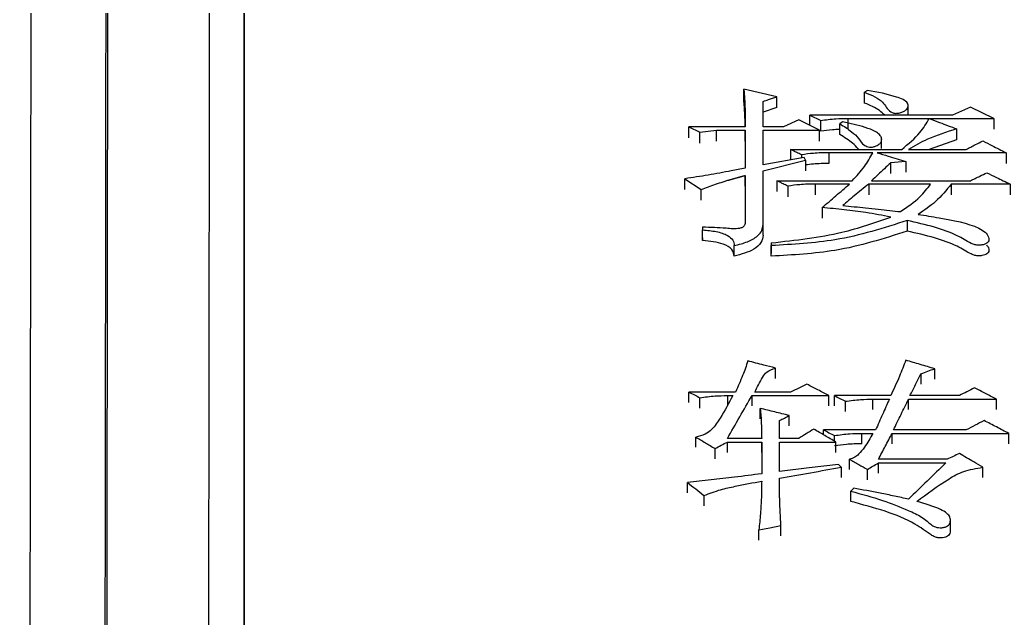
# Model space of a CAD drawing. Header units: millimetres. Extents: x 2016 to 4452, y 736 to 2459.
# Drawn here: x 2581.51 to 2589.31, y 2287.59 to 2292.31 of the extents above; entities that cross this region are included whole.
import ezdxf

# ---------------------------------------------------------------- set-up
doc = ezdxf.new("R2010")
doc.units = ezdxf.units.MM

msp = doc.modelspace()

# ---------------------------------------------------------------- linework, layer by layer
at = {"color": 7, "linetype": 'Continuous', "lineweight": 25}
for p, q in [((2587.4692, 2291.7017), (2587.2096, 2291.7633)), ((2587.2096, 2291.6781), (2587.2096, 2291.7633)), ((2587.4692, 2291.6166), (2587.4692, 2291.7017)), ((2588.1832, 2291.753), (2588.1615, 2291.7376)), ((2588.1615, 2291.6525), (2588.1615, 2291.7376)), ((2587.361, 2291.4642), (2587.361, 2291.6657)), ((2587.4692, 2291.6166), (2587.361, 2291.5806)), ((2588.5042, 2291.5574), (2588.5042, 2291.64)), ((2588.9945, 2291.6193), (2588.8538, 2291.5574)), ((2589.1784, 2291.5315), (2588.9945, 2291.6193)), ((2587.7288, 2291.4769), (2587.7288, 2291.5574)), ((2587.7288, 2291.5574), (2587.8154, 2291.516)), ((2588.8538, 2291.5574), (2587.7288, 2291.5574)), ((2588.0317, 2291.4466), (2588.0317, 2291.5315)), ((2588.0317, 2291.5315), (2589.1784, 2291.5315)), ((2589.1784, 2291.5315), (2589.1784, 2291.4466)), ((2586.7769, 2291.4642), (2586.8635, 2291.4226)), ((2587.2204, 2291.4642), (2586.7769, 2291.4642)), ((2587.5233, 2291.4642), (2587.361, 2291.4642)), ((2587.6423, 2291.5212), (2587.5233, 2291.4642)), ((2587.8046, 2291.4382), (2587.6423, 2291.5212)), ((2587.8154, 2291.4311), (2587.8154, 2291.516)), ((2587.9669, 2291.4053), (2587.9669, 2291.4901)), ((2586.8634, 2291.3379), (2586.8635, 2291.4226)), ((2586.8635, 2291.4226), (2586.9933, 2291.4382)), ((2586.9933, 2291.4382), (2587.2204, 2291.4382)), ((2586.9933, 2291.3535), (2586.9933, 2291.4382)), ((2587.2204, 2291.4382), (2587.2204, 2291.1405)), ((2587.2204, 2291.3535), (2587.2204, 2291.4382)), ((2587.361, 2291.4382), (2587.8046, 2291.4382)), ((2587.361, 2291.1667), (2587.361, 2291.4382)), ((2587.8046, 2291.3535), (2587.8046, 2291.4382)), ((2588.2935, 2291.2941), (2588.2935, 2291.3792)), ((2588.8863, 2291.4486), (2588.8863, 2291.3638)), ((2588.8863, 2291.3638), (2588.6686, 2291.2871)), ((2587.6856, 2291.2244), (2587.361, 2291.1667)), ((2587.5774, 2291.2872), (2588.4535, 2291.2871)), ((2587.5774, 2291.2872), (2587.5774, 2291.2052)), ((2587.6639, 2291.2453), (2587.6639, 2291.2205)), ((2587.6964, 2291.2034), (2587.6856, 2291.2244)), ((2588.2264, 2291.261), (2587.8803, 2291.261)), ((2587.8803, 2291.261), (2587.8803, 2291.1765)), ((2589.2757, 2291.261), (2588.2589, 2291.261)), ((2588.5077, 2291.2871), (2588.962, 2291.2871)), ((2589.2757, 2291.261), (2589.2757, 2291.1765)), ((2587.361, 2291.1194), (2587.6964, 2291.2034)), ((2587.6964, 2291.2034), (2587.6964, 2291.119)), ((2588.3671, 2291.0981), (2588.3671, 2291.1824)), ((2588.486, 2291.1929), (2588.486, 2291.1085)), ((2587.2204, 2291.0826), (2587.2204, 2290.7222)), ((2587.2204, 2290.9984), (2587.2204, 2291.0826)), ((2587.3611, 2290.6955), (2587.361, 2291.1194)), ((2586.7445, 2291.0563), (2586.8743, 2290.9718)), ((2586.7445, 2290.9721), (2586.7445, 2291.0563)), ((2587.4692, 2291.0405), (2588.0642, 2291.0405)), ((2587.4692, 2291.0405), (2587.4692, 2290.9563)), ((2587.5558, 2290.9982), (2587.5558, 2290.9141)), ((2588.0425, 2291.0141), (2587.7721, 2291.0141)), ((2587.7721, 2291.0141), (2587.7721, 2290.9299)), ((2588.6808, 2291.0141), (2588.194, 2291.0141)), ((2588.194, 2291.0141), (2588.194, 2290.9299)), ((2588.2156, 2291.0404), (2588.9945, 2291.0404)), ((2589.3082, 2291.0141), (2588.8429, 2291.0141)), ((2588.8429, 2291.0141), (2588.8429, 2290.9299)), ((2589.3082, 2291.0141), (2589.3082, 2290.9299)), ((2586.8743, 2290.8877), (2586.8743, 2290.9718)), ((2587.8262, 2290.8287), (2587.8262, 2290.7448)), ((2586.8851, 2290.6741), (2586.8851, 2290.6527)), ((2586.8851, 2290.6741), (2586.8851, 2290.6527)), ((2587.3611, 2290.6116), (2587.3611, 2290.6955)), ((2588.4967, 2290.7276), (2588.4967, 2290.6437)), ((2586.8851, 2290.5691), (2586.8851, 2290.6527)), ((2587.1339, 2290.4458), (2587.1339, 2290.5294)), ((2587.426, 2290.551), (2587.426, 2290.4673)), ((2587.426, 2290.5509), (2587.426, 2290.5294)), ((2587.426, 2290.446), (2587.426, 2290.5294)), ((2587.4585, 2289.4822), (2587.4585, 2289.5642)), ((2588.6051, 2289.5197), (2588.6051, 2289.4378)), ((2588.7132, 2289.4766), (2588.7132, 2289.5586)), ((2587.1447, 2289.3747), (2586.7769, 2289.3747)), ((2587.0798, 2289.3467), (2587.1231, 2289.3467)), ((2587.0798, 2289.3467), (2587.0798, 2289.265)), ((2587.2745, 2289.3467), (2587.8803, 2289.3467)), ((2587.5774, 2289.3747), (2587.2961, 2289.3747)), ((2587.8803, 2289.265), (2587.8803, 2289.3467)), ((2588.3671, 2289.3467), (2587.9236, 2289.3467)), ((2588.9079, 2289.3467), (2588.5185, 2289.3467)), ((2586.8635, 2289.2483), (2586.8635, 2289.33)), ((2588.0101, 2289.2203), (2588.0101, 2289.3019)), ((2588.2264, 2289.3187), (2588.3563, 2289.3187)), ((2588.2264, 2289.2371), (2588.2264, 2289.3187)), ((2588.5077, 2289.3187), (2589.2, 2289.3187)), ((2588.5077, 2289.2371), (2588.5077, 2289.3187)), ((2589.2, 2289.237), (2589.2, 2289.3187)), ((2587.3394, 2289.1643), (2587.3394, 2289.2458)), ((2587.5666, 2289.1082), (2587.5666, 2289.1896)), ((2587.4909, 2289.0091), (2587.4909, 2289.1502)), ((2588.2481, 2289.0769), (2587.837, 2289.0769)), ((2587.837, 2289.0381), (2587.837, 2289.0769)), ((2588.1399, 2289.0487), (2588.2265, 2289.0487)), ((2588.1399, 2288.9674), (2588.1399, 2289.0487)), ((2588.3779, 2289.0487), (2589.2974, 2289.0487)), ((2588.3779, 2288.9674), (2588.3779, 2289.0487)), ((2588.962, 2289.0769), (2588.3887, 2289.0769)), ((2589.2974, 2288.9674), (2589.2974, 2289.0487)), ((2586.831, 2288.9392), (2586.831, 2289.0205)), ((2587.3503, 2289.0091), (2587.0798, 2289.0091)), ((2587.0798, 2288.9808), (2587.3503, 2288.9808)), ((2587.0798, 2288.8996), (2587.0798, 2288.9808)), ((2587.3503, 2288.9808), (2587.3503, 2288.7307)), ((2587.3503, 2288.8996), (2587.3503, 2288.9808)), ((2587.6423, 2289.0091), (2587.4909, 2289.0091)), ((2587.4909, 2288.9808), (2587.9344, 2288.9808)), ((2587.4909, 2288.7478), (2587.4909, 2288.9808)), ((2587.9236, 2288.9872), (2587.9236, 2289.0317)), ((2587.9344, 2288.8996), (2587.9344, 2288.9808)), ((2586.9825, 2288.8487), (2586.9825, 2288.9298)), ((2587.9777, 2288.782), (2587.956, 2288.8048)), ((2588.0425, 2288.7632), (2588.0425, 2288.8446)), ((2588.8106, 2288.8446), (2588.2697, 2288.8446)), ((2588.2697, 2288.8162), (2588.7998, 2288.8162)), ((2587.9777, 2288.782), (2587.9777, 2288.7011)), ((2588.1832, 2288.684), (2588.1832, 2288.7649)), ((2589.0919, 2288.701), (2589.0919, 2288.7819)), ((2586.7661, 2288.5814), (2586.7661, 2288.6621)), ((2588.075, 2288.6163), (2588.0534, 2288.5934)), ((2586.8958, 2288.5591), (2586.8958, 2288.4786)), ((2588.8374, 2288.2818), (2588.8374, 2288.3626)), ((2587.3286, 2288.208), (2587.3286, 2288.2882)), ((2587.5017, 2288.2427), (2587.5017, 2288.3229))]:
    msp.add_line(p, q, dxfattribs=at)
at = {"color": 7, "linetype": 'Continuous', "lineweight": 25, "flags": 128}
for points in [[(2586.7769, 2291.3794), (2586.7769, 2291.4006), (2586.7769, 2291.4218), (2586.7769, 2291.4642)], [(2587.9885, 2291.5056), (2587.9777, 2291.4979), (2587.9669, 2291.4901)], [(2588.486, 2291.1929), (2588.4266, 2291.1877), (2588.3671, 2291.1824)], [(2586.7769, 2289.293), (2586.7769, 2289.3134), (2586.7769, 2289.3341), (2586.7769, 2289.3747)], [(2587.2745, 2289.265), (2587.2745, 2289.2854), (2587.2745, 2289.3062), (2587.2745, 2289.3467)], [(2587.9236, 2289.265), (2587.9236, 2289.2854), (2587.9236, 2289.3061), (2587.9236, 2289.3467)], [(2587.956, 2288.8048), (2587.7235, 2288.7763), (2587.4909, 2288.7478)], [(2588.2697, 2288.7352), (2588.2697, 2288.7553), (2588.2697, 2288.7759), (2588.2697, 2288.8162)], [(2588.0534, 2288.5128), (2588.0534, 2288.5326), (2588.0534, 2288.5529), (2588.0534, 2288.5731), (2588.0534, 2288.5934)], [(2587.3286, 2288.2882), (2587.4152, 2288.3056), (2587.5017, 2288.3229)]]:
    msp.add_lwpolyline(points, dxfattribs=at)
at = {"color": 7, "linetype": 'Continuous', "lineweight": 25}
for points, knots in [([(2583.2737, 2302.1156), (2583.2737, 2302.0115), (2583.2737, 2301.4908), (2583.2738, 2300.1239), (2583.2738, 2297.964), (2583.2739, 2295.3456), (2583.2739, 2292.883), (2583.274, 2289.3752), (2583.274, 2286.2323), (2583.274, 2281.9172), (2583.2741, 2277.2301), (2583.2741, 2272.0979), (2583.2742, 2266.6744), (2583.2742, 2262.1157), (2583.2743, 2256.1932), (2583.2743, 2251.2874), (2583.2744, 2244.6085), (2583.2745, 2240.3157), (2583.2746, 2237.3146)], [0, 0, 0, 0, 0.020124, 0.100733, 0.181328, 0.221587, 0.302184, 0.342442, 0.423039, 0.463298, 0.543894, 0.624491, 0.664749, 0.745346, 0.785604, 0.8662, 0.906458, 1, 1, 1, 1]), ([(2583.2741, 2271.0256), (2583.2741, 2272.2103), (2583.2741, 2274.4638), (2583.2741, 2278.5041), (2583.274, 2282.2116), (2583.274, 2286.4463), (2583.274, 2289.5202), (2583.2739, 2292.9324), (2583.2739, 2295.9099), (2583.2738, 2298.2533), (2583.2737, 2300.1937), (2583.2737, 2300.9275), (2583.2736, 2301.4243)], [0, 0, 0, 0, 0.072858, 0.13859, 0.270184, 0.335916, 0.467513, 0.533245, 0.664841, 0.796434, 0.862166, 1, 1, 1, 1]), ([(2581.605, 2301.1675), (2581.6051, 2301.1959), (2581.6055, 2301.2843), (2581.6041, 2300.298), (2581.6012, 2298.2851), (2581.5965, 2295.2224), (2581.5913, 2291.8341), (2581.5862, 2288.4967), (2581.5816, 2285.4271), (2581.576, 2281.7837), (2581.5695, 2277.5129), (2581.5623, 2272.8672), (2581.5545, 2267.9204), (2581.5463, 2262.7501), (2581.5373, 2257.0657), (2581.5274, 2250.8687), (2581.5167, 2244.1849), (2581.5092, 2239.4942), (2581.5054, 2237.1001)], [0, 0, 0, 0, 0.039342, 0.122943, 0.206183, 0.289063, 0.371582, 0.416612, 0.465601, 0.518547, 0.575452, 0.636313, 0.690059, 0.746552, 0.805793, 0.867782, 0.932518, 1, 1, 1, 1]), ([(2582.1103, 2236.9646), (2582.1149, 2240.2638), (2582.124, 2246.8623), (2582.1369, 2256.2924), (2582.149, 2265.173), (2582.16, 2273.3306), (2582.1697, 2280.6311), (2582.178, 2286.9483), (2582.1847, 2292.1726), (2582.1897, 2296.2208), (2582.1925, 2298.6247), (2582.1939, 2299.9382), (2582.1941, 2300.2597), (2582.1942, 2300.4205)], [0, 0, 0, 0, 0.0981345, 0.196269, 0.2944034, 0.3925379, 0.4906723, 0.5888066, 0.686941, 0.7850753, 0.8832097, 0.9416048, 1, 1, 1, 1]), ([(2582.1243, 2236.9159), (2582.1276, 2239.3015), (2582.1341, 2244.0081), (2582.1434, 2250.7574), (2582.152, 2257.1), (2582.16, 2262.9951), (2582.1674, 2268.4257), (2582.1751, 2274.1587), (2582.1828, 2279.9274), (2582.19, 2285.4077), (2582.1958, 2289.8748), (2582.2002, 2293.3977), (2582.2035, 2296.0607), (2582.2057, 2297.96), (2582.207, 2299.191), (2582.2075, 2299.7058), (2582.2075, 2299.8557), (2582.2075, 2299.8805)], [0, 0, 0, 0, 0.07139, 0.140843, 0.208359, 0.273937, 0.337578, 0.399281, 0.488173, 0.572709, 0.652888, 0.72871, 0.800173, 0.867277, 0.930021, 0.988406, 1, 1, 1, 1]), ([(2583.0056, 2299.0975), (2583.0056, 2299.0046), (2583.0055, 2298.8347), (2583.0051, 2298.3871), (2583.0046, 2297.8466), (2583.0038, 2297.1707), (2583.0029, 2296.3631), (2583.0018, 2295.4231), (2583.0005, 2294.3515), (2582.9984, 2292.642), (2582.995, 2289.9558), (2582.9899, 2285.806), (2582.9832, 2280.5897), (2582.9758, 2274.9828), (2582.9682, 2269.3056), (2582.9608, 2263.8385), (2582.9525, 2257.8256), (2582.9435, 2251.278), (2582.9338, 2244.2352), (2582.9269, 2239.2928), (2582.9234, 2236.7788)], [0, 0, 0, 0, 0.037781, 0.069081, 0.100468, 0.131943, 0.163506, 0.195157, 0.226895, 0.258722, 0.330934, 0.408983, 0.49287, 0.582593, 0.645672, 0.711347, 0.779618, 0.850484, 0.923944, 1, 1, 1, 1]), ([(2587.2096, 2291.7633), (2587.2098, 2291.7614), (2587.2101, 2291.7576), (2587.2105, 2291.7519), (2587.211, 2291.7462), (2587.2113, 2291.7415), (2587.2117, 2291.7367), (2587.212, 2291.7329), (2587.2124, 2291.7282), (2587.2127, 2291.7234), (2587.2132, 2291.7177), (2587.2135, 2291.7129), (2587.2139, 2291.7082), (2587.2142, 2291.7044), (2587.2145, 2291.6996), (2587.2148, 2291.6958), (2587.2151, 2291.691), (2587.2154, 2291.6863), (2587.2158, 2291.6806), (2587.216, 2291.6758), (2587.2163, 2291.671), (2587.2165, 2291.6672), (2587.2168, 2291.6625), (2587.2171, 2291.6577), (2587.2173, 2291.6529), (2587.2175, 2291.6481), (2587.2178, 2291.6434), (2587.218, 2291.6386), (2587.2182, 2291.6338), (2587.2183, 2291.63), (2587.2185, 2291.6252), (2587.2186, 2291.6205), (2587.2188, 2291.6157), (2587.219, 2291.6109), (2587.2191, 2291.6061), (2587.2192, 2291.6013), (2587.2193, 2291.5966), (2587.2194, 2291.5927), (2587.2195, 2291.5879), (2587.2196, 2291.5832), (2587.2197, 2291.5784), (2587.2198, 2291.5736), (2587.2199, 2291.5688), (2587.22, 2291.564), (2587.22, 2291.5592), (2587.2201, 2291.5544), (2587.2201, 2291.5496), (2587.2202, 2291.5448), (2587.2202, 2291.541), (2587.2202, 2291.5362), (2587.2203, 2291.5314), (2587.2203, 2291.5266), (2587.2203, 2291.5218), (2587.2203, 2291.517), (2587.2204, 2291.5122), (2587.2204, 2291.5074), (2587.2204, 2291.5036), (2587.2204, 2291.4988), (2587.2204, 2291.494), (2587.2204, 2291.4892), (2587.2204, 2291.4844), (2587.2204, 2291.4796), (2587.2204, 2291.4748), (2587.2204, 2291.4696), (2587.2204, 2291.4664), (2587.2204, 2291.4642)], [0, 0, 0, 0, 0.019168, 0.038335, 0.057502, 0.07667, 0.086254, 0.105421, 0.115005, 0.134172, 0.15334, 0.172507, 0.182091, 0.201259, 0.210842, 0.23001, 0.239594, 0.258761, 0.277929, 0.297096, 0.30668, 0.325847, 0.335431, 0.354599, 0.373766, 0.38335, 0.402517, 0.421685, 0.431268, 0.450436, 0.46002, 0.479187, 0.498355, 0.507938, 0.527106, 0.546273, 0.555857, 0.575025, 0.584608, 0.603776, 0.622943, 0.632527, 0.651695, 0.670862, 0.680446, 0.699613, 0.718781, 0.728365, 0.747532, 0.757116, 0.776283, 0.795451, 0.805034, 0.824202, 0.843369, 0.852953, 0.872121, 0.881704, 0.900872, 0.920039, 0.929623, 0.948791, 0.967958, 0.977542, 1, 1, 1, 1]), ([(2587.361, 2291.6657), (2587.3751, 2291.6704), (2587.4002, 2291.6787), (2587.4362, 2291.6907), (2587.4582, 2291.6981), (2587.4692, 2291.7017)], [0, 0, 0, 0, 0.39045, 0.695224, 1, 1, 1, 1]), ([(2588.1615, 2291.7376), (2588.2174, 2291.7146), (2588.3162, 2291.6739), (2588.3345, 2291.6016), (2588.3785, 2291.5773), (2588.392, 2291.5729), (2588.4078, 2291.5712), (2588.4298, 2291.5727), (2588.4553, 2291.5789), (2588.4853, 2291.5949), (2588.5063, 2291.6203), (2588.5046, 2291.654), (2588.4656, 2291.6813), (2588.3626, 2291.7194), (2588.2627, 2291.7381), (2588.1832, 2291.753)], [0, 0, 0, 0, 0.207477, 0.366822, 0.383118, 0.39879, 0.41441, 0.430881, 0.46509, 0.497024, 0.558703, 0.619218, 0.681584, 0.746434, 1, 1, 1, 1]), ([(2587.2201, 2291.4642), (2587.2201, 2291.4666), (2587.2199, 2291.4998), (2587.2176, 2291.5712), (2587.2124, 2291.6399), (2587.2096, 2291.6781)], [0, 0, 0, 0, 0.03409, 0.462178, 1, 1, 1, 1]), ([(2588.3196, 2291.5566), (2588.3068, 2291.5691), (2588.2682, 2291.607), (2588.2042, 2291.6343), (2588.1615, 2291.6525)], [0, 0, 0, 0, 0.332313, 1, 1, 1, 1]), ([(2587.8154, 2291.516), (2587.8551, 2291.5211), (2587.9263, 2291.5303), (2587.9994, 2291.5312), (2588.0317, 2291.5315)], [0, 0, 0, 0, 0.558836, 1, 1, 1, 1]), ([(2588.4535, 2291.2871), (2588.5057, 2291.3305), (2588.5983, 2291.4073), (2588.6481, 2291.4938), (2588.6698, 2291.5315)], [0, 0, 0, 0, 0.564258, 1, 1, 1, 1]), ([(2588.6699, 2291.5315), (2588.6971, 2291.5211), (2588.7468, 2291.5021), (2588.819, 2291.4744), (2588.8639, 2291.4572), (2588.8863, 2291.4486)], [0, 0, 0, 0, 0.377948, 0.688974, 1, 1, 1, 1]), ([(2587.9669, 2291.4901), (2587.9988, 2291.4694), (2588.0548, 2291.433), (2588.1186, 2291.3754), (2588.138, 2291.3295), (2588.1784, 2291.3107), (2588.197, 2291.306), (2588.2154, 2291.305), (2588.2345, 2291.3079), (2588.2581, 2291.3164), (2588.2821, 2291.3317), (2588.297, 2291.3543), (2588.2957, 2291.3794), (2588.2798, 2291.4058), (2588.2388, 2291.4357), (2588.1394, 2291.471), (2588.0488, 2291.4918), (2587.9885, 2291.5056)], [0, 0, 0, 0, 0.148754, 0.260728, 0.372296, 0.394322, 0.416456, 0.432197, 0.447933, 0.473769, 0.515229, 0.556405, 0.603707, 0.651901, 0.70837, 0.805731, 1, 1, 1, 1]), ([(2587.9623, 2291.4441), (2587.9445, 2291.4437), (2587.8947, 2291.4425), (2587.8464, 2291.4356), (2587.8154, 2291.4311)], [0, 0, 0, 0, 0.356584, 1, 1, 1, 1]), ([(2588.115, 2291.2871), (2588.1134, 2291.289), (2588.0993, 2291.3057), (2588.0569, 2291.3478), (2588.0021, 2291.3827), (2587.9669, 2291.4053)], [0, 0, 0, 0, 0.043567, 0.383967, 1, 1, 1, 1]), ([(2588.8863, 2291.4486), (2588.8068, 2291.4239), (2588.6654, 2291.38), (2588.5557, 2291.3154), (2588.5077, 2291.2872)], [0, 0, 0, 0, 0.562196, 1, 1, 1, 1]), ([(2588.962, 2291.2871), (2588.974, 2291.2934), (2588.9981, 2291.306), (2589.0413, 2291.3286), (2589.0726, 2291.3449), (2589.0918, 2291.355)], [0, 0, 0, 0, 0.277776, 0.555554, 1, 1, 1, 1]), ([(2589.0918, 2291.355), (2589.1161, 2291.3426), (2589.1589, 2291.3207), (2589.2202, 2291.2894), (2589.2572, 2291.2705), (2589.2757, 2291.261)], [0, 0, 0, 0, 0.396526, 0.698263, 1, 1, 1, 1]), ([(2587.6639, 2291.2453), (2587.6516, 2291.2513), (2587.631, 2291.2613), (2587.6021, 2291.2752), (2587.5856, 2291.2832), (2587.5774, 2291.2872)], [0, 0, 0, 0, 0.428361, 0.714181, 1, 1, 1, 1]), ([(2587.8803, 2291.261), (2587.8392, 2291.2604), (2587.766, 2291.2593), (2587.6951, 2291.2496), (2587.6639, 2291.2453)], [0, 0, 0, 0, 0.561072, 1, 1, 1, 1]), ([(2588.0642, 2291.0405), (2588.0811, 2291.0589), (2588.1151, 2291.0959), (2588.1743, 2291.1686), (2588.2059, 2291.2246), (2588.2264, 2291.261)], [0, 0, 0, 0, 0.259479, 0.519027, 1, 1, 1, 1]), ([(2588.2589, 2291.261), (2588.2883, 2291.2522), (2588.3408, 2291.2365), (2588.4165, 2291.2138), (2588.4629, 2291.1999), (2588.486, 2291.1929)], [0, 0, 0, 0, 0.387874, 0.693937, 1, 1, 1, 1]), ([(2587.2204, 2291.1405), (2587.1837, 2291.1331), (2587.0872, 2291.1137), (2586.9295, 2291.0837), (2586.8062, 2291.0654), (2586.7445, 2291.0563)], [0, 0, 0, 0, 0.234581, 0.616855, 1, 1, 1, 1]), ([(2587.8803, 2291.1765), (2587.8391, 2291.176), (2587.777, 2291.1753), (2587.7168, 2291.1673), (2587.6964, 2291.1646)], [0, 0, 0, 0, 0.66153, 1, 1, 1, 1]), ([(2588.3671, 2291.1824), (2588.3503, 2291.1668), (2588.3167, 2291.1353), (2588.2662, 2291.088), (2588.2325, 2291.0563), (2588.2156, 2291.0404)], [0, 0, 0, 0, 0.331513, 0.665756, 1, 1, 1, 1]), ([(2586.8743, 2290.9718), (2586.9115, 2290.9862), (2586.9674, 2291.0078), (2587.0366, 2291.0294), (2587.0714, 2291.04), (2587.0877, 2291.0449), (2587.0965, 2291.0474), (2587.1015, 2291.0489), (2587.1078, 2291.0507), (2587.1128, 2291.0522), (2587.1191, 2291.054), (2587.1241, 2291.0555), (2587.1292, 2291.0569), (2587.1342, 2291.0584), (2587.1392, 2291.0598), (2587.1456, 2291.0616), (2587.1506, 2291.063), (2587.1569, 2291.0648), (2587.162, 2291.0663), (2587.1683, 2291.068), (2587.1734, 2291.0695), (2587.1797, 2291.0712), (2587.1848, 2291.0727), (2587.1911, 2291.0744), (2587.1962, 2291.0759), (2587.2025, 2291.0776), (2587.2076, 2291.079), (2587.214, 2291.0808), (2587.2178, 2291.0819), (2587.2204, 2291.0826)], [0, 0, 0, 0, 0.340494, 0.510588, 0.595628, 0.638147, 0.648777, 0.670037, 0.680666, 0.701926, 0.712556, 0.733815, 0.744445, 0.755075, 0.776334, 0.786964, 0.808224, 0.818854, 0.840113, 0.850743, 0.872003, 0.882632, 0.903892, 0.914522, 0.935781, 0.946411, 0.967671, 0.9783, 1, 1, 1, 1]), ([(2588.9945, 2291.0404), (2589.0069, 2291.0465), (2589.0319, 2291.0587), (2589.0752, 2291.0798), (2589.106, 2291.0947), (2589.1243, 2291.1036)], [0, 0, 0, 0, 0.288433, 0.576865, 1, 1, 1, 1]), ([(2589.1243, 2291.1036), (2589.1492, 2291.0915), (2589.1924, 2291.0705), (2589.2537, 2291.0406), (2589.29, 2291.0229), (2589.3082, 2291.0141)], [0, 0, 0, 0, 0.407195, 0.703597, 1, 1, 1, 1]), ([(2587.5558, 2290.9982), (2587.5434, 2291.0043), (2587.5228, 2291.0143), (2587.494, 2291.0284), (2587.4775, 2291.0364), (2587.4692, 2291.0405)], [0, 0, 0, 0, 0.428361, 0.714181, 1, 1, 1, 1]), ([(2587.7721, 2291.0141), (2587.731, 2291.0134), (2587.6578, 2291.0123), (2587.5869, 2291.0025), (2587.5558, 2290.9982)], [0, 0, 0, 0, 0.5610721, 1, 1, 1, 1]), ([(2587.8262, 2290.8287), (2587.8625, 2290.8599), (2587.9167, 2290.9065), (2587.9889, 2290.9682), (2588.0247, 2290.9988), (2588.0425, 2291.0141)], [0, 0, 0, 0, 0.503826, 0.751913, 1, 1, 1, 1]), ([(2588.194, 2291.0141), (2588.1747, 2290.9988), (2588.1362, 2290.9684), (2588.0671, 2290.9122), (2588.0187, 2290.8706), (2587.9885, 2290.8446)], [0, 0, 0, 0, 0.273449, 0.546904, 1, 1, 1, 1]), ([(2588.4428, 2290.7968), (2588.4981, 2290.8344), (2588.5961, 2290.9012), (2588.6551, 2290.9798), (2588.6808, 2291.0141)], [0, 0, 0, 0, 0.563785, 1, 1, 1, 1]), ([(2588.8429, 2291.0141), (2588.8054, 2290.9665), (2588.7379, 2290.881), (2588.6308, 2290.8079), (2588.5833, 2290.7755)], [0, 0, 0, 0, 0.556253, 1, 1, 1, 1]), ([(2588.367, 2290.7542), (2588.3022, 2290.7666), (2588.1821, 2290.7895), (2588.0007, 2290.8134), (2587.8845, 2290.8236), (2587.8262, 2290.8287)], [0, 0, 0, 0, 0.368096, 0.683267, 1, 1, 1, 1]), ([(2587.9885, 2290.8446), (2588.0488, 2290.8388), (2588.1426, 2290.8299), (2588.266, 2290.8163), (2588.3571, 2290.8063), (2588.415, 2290.7999), (2588.4428, 2290.7968)], [0, 0, 0, 0, 0.3974374, 0.6170172, 0.8157107, 1, 1, 1, 1]), ([(2587.4259, 2290.551), (2587.6164, 2290.5718), (2587.9535, 2290.6088), (2588.2416, 2290.7101), (2588.367, 2290.7542)], [0, 0, 0, 0, 0.564773, 1, 1, 1, 1]), ([(2588.5834, 2290.7754), (2588.638, 2290.7666), (2588.8027, 2290.7399), (2588.9981, 2290.7037), (2589.1144, 2290.6366), (2589.1371, 2290.6026), (2589.1424, 2290.5759), (2589.1374, 2290.559), (2589.1255, 2290.5471), (2589.1078, 2290.5387), (2589.085, 2290.5331), (2589.0579, 2290.5312), (2589.0275, 2290.5354), (2588.9694, 2290.561), (2588.8823, 2290.6187), (2588.7077, 2290.6788), (2588.569, 2290.7109), (2588.4968, 2290.7275)], [0, 0, 0, 0, 0.113866, 0.34337, 0.39359, 0.444116, 0.471653, 0.490478, 0.50521, 0.519932, 0.535866, 0.554481, 0.573032, 0.596509, 0.70042, 0.843829, 1, 1, 1, 1]), ([(2587.2204, 2290.7222), (2587.2201, 2290.7097), (2587.2196, 2290.6923), (2587.2005, 2290.6717), (2587.1522, 2290.6569), (2587.0419, 2290.6706), (2586.9464, 2290.6727), (2586.8851, 2290.6741)], [0, 0, 0, 0, 0.163972, 0.228894, 0.296062, 0.547773, 1, 1, 1, 1]), ([(2587.1339, 2290.5294), (2587.17, 2290.5383), (2587.241, 2290.5558), (2587.3165, 2290.5992), (2587.3561, 2290.648), (2587.3594, 2290.6797), (2587.3611, 2290.6955)], [0, 0, 0, 0, 0.291064, 0.572494, 0.787521, 1, 1, 1, 1]), ([(2588.4967, 2290.7276), (2588.3122, 2290.6679), (2587.9797, 2290.5604), (2587.5965, 2290.539), (2587.426, 2290.5294)], [0, 0, 0, 0, 0.554855, 1, 1, 1, 1]), ([(2586.8851, 2290.6527), (2586.9211, 2290.6496), (2586.9919, 2290.6433), (2587.0803, 2290.6155), (2587.1281, 2290.5728), (2587.132, 2290.5438), (2587.1339, 2290.5294)], [0, 0, 0, 0, 0.292624, 0.57669, 0.790427, 1, 1, 1, 1]), ([(2587.3611, 2290.6117), (2587.3582, 2290.5916), (2587.3526, 2290.5512), (2587.2797, 2290.4851), (2587.1897, 2290.4608), (2587.1339, 2290.4458)], [0, 0, 0, 0, 0.270977, 0.547553, 1, 1, 1, 1]), ([(2588.4967, 2290.6437), (2588.3122, 2290.5842), (2587.9796, 2290.4768), (2587.5965, 2290.4554), (2587.426, 2290.4458)], [0, 0, 0, 0, 0.554801, 1, 1, 1, 1]), ([(2589.1204, 2290.5365), (2589.1269, 2290.5286), (2589.1392, 2290.5139), (2589.1422, 2290.4922), (2589.1375, 2290.4754), (2589.1255, 2290.4635), (2589.1079, 2290.4552), (2589.085, 2290.4495), (2589.058, 2290.4476), (2589.0276, 2290.4518), (2588.9695, 2290.4773), (2588.8823, 2290.5349), (2588.7077, 2290.595), (2588.5691, 2290.627), (2588.4968, 2290.6437)], [0, 0, 0, 0, 0.052966, 0.099864, 0.131895, 0.156969, 0.182027, 0.209154, 0.240887, 0.272554, 0.312547, 0.48946, 0.733777, 1, 1, 1, 1]), ([(2586.8851, 2290.5903), (2586.8851, 2290.5863), (2586.8851, 2290.5792), (2586.8851, 2290.5721), (2586.8851, 2290.569)], [0, 0, 0, 0, 0.56, 1, 1, 1, 1]), ([(2587.1339, 2290.4458), (2587.1308, 2290.4642), (2587.1244, 2290.5017), (2587.0333, 2290.5548), (2586.942, 2290.5635), (2586.8851, 2290.569)], [0, 0, 0, 0, 0.267361, 0.543633, 1, 1, 1, 1]), ([(2587.2421, 2289.6197), (2587.2286, 2289.5817), (2587.2074, 2289.5217), (2587.1733, 2289.4401), (2587.1542, 2289.3965), (2587.1447, 2289.3747)], [0, 0, 0, 0, 0.465077, 0.732516, 1, 1, 1, 1]), ([(2587.4585, 2289.5642), (2587.4278, 2289.5721), (2587.3764, 2289.5853), (2587.3043, 2289.6038), (2587.2628, 2289.6144), (2587.2421, 2289.6197)], [0, 0, 0, 0, 0.425233, 0.712616, 1, 1, 1, 1]), ([(2588.4861, 2289.6253), (2588.4697, 2289.5832), (2588.4435, 2289.5157), (2588.4022, 2289.423), (2588.3788, 2289.3721), (2588.3671, 2289.3467)], [0, 0, 0, 0, 0.452168, 0.726066, 1, 1, 1, 1]), ([(2588.7132, 2289.5586), (2588.6754, 2289.5698), (2588.5996, 2289.592), (2588.5239, 2289.6142), (2588.4861, 2289.6253)], [0, 0, 0, 0, 0.499999, 1, 1, 1, 1]), ([(2587.2961, 2289.3747), (2587.3149, 2289.413), (2587.3411, 2289.4665), (2587.386, 2289.5365), (2587.4341, 2289.5549), (2587.4585, 2289.5642)], [0, 0, 0, 0, 0.554938, 0.7747379, 1, 1, 1, 1]), ([(2588.5185, 2289.3467), (2588.5329, 2289.3756), (2588.5618, 2289.4334), (2588.5906, 2289.4909), (2588.6051, 2289.5197)], [0, 0, 0, 0, 0.4999992, 1, 1, 1, 1]), ([(2588.6051, 2289.5197), (2588.6231, 2289.5262), (2588.6591, 2289.5392), (2588.6952, 2289.5522), (2588.7132, 2289.5586)], [0, 0, 0, 0, 0.499998, 1, 1, 1, 1]), ([(2587.7072, 2289.4361), (2587.6856, 2289.4259), (2587.6423, 2289.4055), (2587.599, 2289.385), (2587.5774, 2289.3747)], [0, 0, 0, 0, 0.499998, 1, 1, 1, 1]), ([(2587.8803, 2289.3467), (2587.8515, 2289.3617), (2587.7938, 2289.3915), (2587.7361, 2289.4213), (2587.7072, 2289.4361)], [0, 0, 0, 0, 0.5, 1, 1, 1, 1]), ([(2586.7769, 2289.3747), (2586.7914, 2289.3673), (2586.8202, 2289.3523), (2586.849, 2289.3374), (2586.8635, 2289.33)], [0, 0, 0, 0, 0.5, 1, 1, 1, 1]), ([(2587.1231, 2289.3467), (2587.0911, 2289.2873), (2587.0424, 2289.1967), (2586.9743, 2289.0935), (2586.9085, 2289.039), (2586.8571, 2289.0267), (2586.831, 2289.0205)], [0, 0, 0, 0, 0.4936188, 0.7520723, 0.8741797, 1, 1, 1, 1]), ([(2586.8635, 2289.33), (2586.9032, 2289.3355), (2586.9744, 2289.3455), (2587.0475, 2289.3464), (2587.0798, 2289.3467)], [0, 0, 0, 0, 0.5588349, 1, 1, 1, 1]), ([(2587.0798, 2289.0091), (2587.1123, 2289.0656), (2587.1772, 2289.1786), (2587.2421, 2289.2907), (2587.2745, 2289.3467)], [0, 0, 0, 0, 0.5, 1, 1, 1, 1]), ([(2587.9236, 2289.3467), (2587.938, 2289.3393), (2587.9668, 2289.3243), (2587.9957, 2289.3094), (2588.0101, 2289.3019)], [0, 0, 0, 0, 0.5, 1, 1, 1, 1]), ([(2589.0269, 2289.4082), (2589.0071, 2289.398), (2588.9674, 2289.3775), (2588.9278, 2289.357), (2588.9079, 2289.3467)], [0, 0, 0, 0, 0.499999, 1, 1, 1, 1]), ([(2589.2, 2289.3187), (2589.1712, 2289.3336), (2589.1135, 2289.3635), (2589.0558, 2289.3933), (2589.0269, 2289.4082)], [0, 0, 0, 0, 0.5, 1, 1, 1, 1]), ([(2588.0101, 2289.3019), (2588.0499, 2289.3075), (2588.121, 2289.3175), (2588.1942, 2289.3183), (2588.2264, 2289.3187)], [0, 0, 0, 0, 0.558835, 1, 1, 1, 1]), ([(2588.3563, 2289.3187), (2588.3382, 2289.2785), (2588.3022, 2289.1982), (2588.2661, 2289.1173), (2588.2481, 2289.0769)], [0, 0, 0, 0, 0.5, 1, 1, 1, 1]), ([(2588.3887, 2289.0769), (2588.4085, 2289.1173), (2588.4482, 2289.1982), (2588.4879, 2289.2785), (2588.5077, 2289.3187)], [0, 0, 0, 0, 0.5000002, 1, 1, 1, 1]), ([(2587.3394, 2289.2458), (2587.341, 2289.2258), (2587.3442, 2289.1858), (2587.3486, 2289.1069), (2587.3496, 2289.0479), (2587.3503, 2289.0091)], [0, 0, 0, 0, 0.2547769, 0.5095601, 1, 1, 1, 1]), ([(2587.5666, 2289.1896), (2587.5287, 2289.199), (2587.453, 2289.2178), (2587.3773, 2289.2365), (2587.3394, 2289.2458)], [0, 0, 0, 0, 0.499999, 1, 1, 1, 1]), ([(2587.4909, 2289.1502), (2587.5035, 2289.1568), (2587.5287, 2289.1699), (2587.554, 2289.1831), (2587.5666, 2289.1896)], [0, 0, 0, 0, 0.500001, 1, 1, 1, 1]), ([(2589.1027, 2289.1502), (2589.0792, 2289.138), (2589.0323, 2289.1136), (2588.9855, 2289.0891), (2588.962, 2289.0769)], [0, 0, 0, 0, 0.499999, 1, 1, 1, 1]), ([(2589.2974, 2289.0487), (2589.2649, 2289.0656), (2589.2, 2289.0995), (2589.1351, 2289.1333), (2589.1027, 2289.1502)], [0, 0, 0, 0, 0.5, 1, 1, 1, 1]), ([(2587.7613, 2289.0826), (2587.7415, 2289.0703), (2587.7018, 2289.0459), (2587.6622, 2289.0214), (2587.6423, 2289.0091)], [0, 0, 0, 0, 0.499998, 1, 1, 1, 1]), ([(2587.9344, 2288.9808), (2587.9055, 2288.9978), (2587.8479, 2289.0318), (2587.7902, 2289.0656), (2587.7613, 2289.0826)], [0, 0, 0, 0, 0.5, 1, 1, 1, 1]), ([(2587.837, 2289.0769), (2587.8515, 2289.0694), (2587.8803, 2289.0543), (2587.9091, 2289.0393), (2587.9236, 2289.0317)], [0, 0, 0, 0, 0.5, 1, 1, 1, 1]), ([(2587.9236, 2289.0317), (2587.9633, 2289.0374), (2588.0345, 2289.0474), (2588.1076, 2289.0483), (2588.1399, 2289.0487)], [0, 0, 0, 0, 0.558835, 1, 1, 1, 1]), ([(2588.2265, 2289.0487), (2588.2063, 2289.0117), (2588.1754, 2288.9553), (2588.1236, 2288.8939), (2588.0868, 2288.8593), (2588.0574, 2288.8495), (2588.0425, 2288.8446)], [0, 0, 0, 0, 0.494008, 0.754052, 0.875824, 1, 1, 1, 1]), ([(2588.2697, 2288.8446), (2588.2878, 2288.8787), (2588.3238, 2288.9469), (2588.3599, 2289.0148), (2588.3779, 2289.0487)], [0, 0, 0, 0, 0.5, 1, 1, 1, 1]), ([(2586.831, 2289.0205), (2586.8562, 2289.0054), (2586.9067, 2288.9752), (2586.9572, 2288.9449), (2586.9825, 2288.9298)], [0, 0, 0, 0, 0.5, 1, 1, 1, 1]), ([(2586.9825, 2288.9298), (2586.9987, 2288.9383), (2587.0311, 2288.9553), (2587.0636, 2288.9723), (2587.0798, 2288.9808)], [0, 0, 0, 0, 0.500002, 1, 1, 1, 1]), ([(2588.1399, 2288.967), (2588.0988, 2288.9663), (2588.0256, 2288.9651), (2587.9547, 2288.9547), (2587.9236, 2288.9501)], [0, 0, 0, 0, 0.5610853, 1, 1, 1, 1]), ([(2588.9079, 2288.8901), (2588.8917, 2288.8825), (2588.8593, 2288.8673), (2588.8268, 2288.8522), (2588.8106, 2288.8446)], [0, 0, 0, 0, 0.499999, 1, 1, 1, 1]), ([(2589.0919, 2288.782), (2589.0682, 2288.7959), (2589.0257, 2288.8209), (2588.9644, 2288.8569), (2588.9268, 2288.879), (2588.9079, 2288.8901)], [0, 0, 0, 0, 0.386049, 0.693024, 1, 1, 1, 1]), ([(2588.0425, 2288.8446), (2588.0546, 2288.8378), (2588.0787, 2288.8241), (2588.1256, 2288.7976), (2588.1604, 2288.7778), (2588.1832, 2288.7649)], [0, 0, 0, 0, 0.257094, 0.514188, 1, 1, 1, 1]), ([(2588.1832, 2288.7649), (2588.1976, 2288.7734), (2588.2265, 2288.7905), (2588.2553, 2288.8076), (2588.2697, 2288.8162)], [0, 0, 0, 0, 0.500001, 1, 1, 1, 1]), ([(2588.7998, 2288.8162), (2588.7511, 2288.7687), (2588.6537, 2288.6737), (2588.5564, 2288.5781), (2588.5077, 2288.5303)], [0, 0, 0, 0, 0.5, 1, 1, 1, 1]), ([(2587.3503, 2288.7307), (2587.2792, 2288.7216), (2587.1466, 2288.7046), (2586.9518, 2288.6821), (2586.828, 2288.6688), (2586.7661, 2288.6621)], [0, 0, 0, 0, 0.366425, 0.683185, 1, 1, 1, 1]), ([(2587.4909, 2288.6964), (2587.572, 2288.7107), (2587.7343, 2288.7392), (2587.8965, 2288.7677), (2587.9777, 2288.782)], [0, 0, 0, 0, 0.5, 1, 1, 1, 1]), ([(2588.5726, 2288.5131), (2588.6527, 2288.5731), (2588.7646, 2288.6571), (2588.937, 2288.7555), (2589.0398, 2288.7731), (2589.0919, 2288.7819)], [0, 0, 0, 0, 0.553442, 0.773992, 1, 1, 1, 1]), ([(2586.7661, 2288.6621), (2586.7877, 2288.645), (2586.8309, 2288.6107), (2586.8741, 2288.5763), (2586.8958, 2288.5591)], [0, 0, 0, 0, 0.5, 1, 1, 1, 1]), ([(2586.8958, 2288.5591), (2586.9385, 2288.5757), (2587.0157, 2288.6055), (2587.1723, 2288.6383), (2587.2807, 2288.6598), (2587.3503, 2288.6735)], [0, 0, 0, 0, 0.308167, 0.555958, 1, 1, 1, 1]), ([(2587.3503, 2288.6735), (2587.3498, 2288.6304), (2587.3488, 2288.5449), (2587.3405, 2288.4164), (2587.3326, 2288.331), (2587.3286, 2288.2882)], [0, 0, 0, 0, 0.337206, 0.668546, 1, 1, 1, 1]), ([(2587.5017, 2288.3229), (2587.4977, 2288.3912), (2587.4936, 2288.4613), (2587.4921, 2288.5328), (2587.492, 2288.5381), (2587.4919, 2288.5434), (2587.4918, 2288.5487), (2587.4918, 2288.5539), (2587.4917, 2288.5592), (2587.4916, 2288.5645), (2587.4915, 2288.5698), (2587.4914, 2288.5769), (2587.4914, 2288.5839), (2587.4913, 2288.5909), (2587.4913, 2288.5962), (2587.4912, 2288.6015), (2587.4912, 2288.6068), (2587.4911, 2288.6121), (2587.4911, 2288.6173), (2587.4911, 2288.6226), (2587.491, 2288.6296), (2587.491, 2288.6367), (2587.491, 2288.6437), (2587.491, 2288.649), (2587.491, 2288.6543), (2587.4909, 2288.6595), (2587.4909, 2288.6648), (2587.4909, 2288.6701), (2587.4909, 2288.6753), (2587.4909, 2288.6806), (2587.4909, 2288.6876), (2587.4909, 2288.6929), (2587.4909, 2288.6964)], [0, 0, 0, 0, 0.54643, 0.560604, 0.574777, 0.588951, 0.603124, 0.617298, 0.631471, 0.645645, 0.659818, 0.673992, 0.702338, 0.716512, 0.730685, 0.744859, 0.759032, 0.773206, 0.787379, 0.801553, 0.815726, 0.844073, 0.858247, 0.87242, 0.886594, 0.900767, 0.914941, 0.929114, 0.943288, 0.957461, 0.971635, 1, 1, 1, 1]), ([(2588.0534, 2288.5934), (2588.1374, 2288.5708), (2588.2954, 2288.5283), (2588.4769, 2288.455), (2588.5974, 2288.4004), (2588.6505, 2288.3597), (2588.6813, 2288.3318), (2588.7106, 2288.3131), (2588.7429, 2288.3053), (2588.7698, 2288.3047), (2588.7951, 2288.3092), (2588.8149, 2288.3184), (2588.83, 2288.3334), (2588.8393, 2288.3568), (2588.8369, 2288.3878), (2588.8102, 2288.4225), (2588.7244, 2288.4695), (2588.6373, 2288.4945), (2588.5726, 2288.5131)], [0, 0, 0, 0, 0.197624, 0.371591, 0.471167, 0.521337, 0.556787, 0.592598, 0.61138, 0.630161, 0.649113, 0.666951, 0.682877, 0.711545, 0.752921, 0.793459, 0.846543, 1, 1, 1, 1]), ([(2588.5077, 2288.5303), (2588.4705, 2288.5384), (2588.396, 2288.5548), (2588.2525, 2288.5849), (2588.1447, 2288.604), (2588.075, 2288.6163)], [0, 0, 0, 0, 0.260983, 0.521979, 1, 1, 1, 1]), ([(2588.8357, 2288.2814), (2588.8354, 2288.2741), (2588.8349, 2288.2614), (2588.8236, 2288.2452), (2588.8079, 2288.2336), (2588.7874, 2288.2267), (2588.7636, 2288.2238), (2588.7382, 2288.2252), (2588.7094, 2288.2334), (2588.6513, 2288.2719), (2588.4794, 2288.3984), (2588.2367, 2288.4633), (2588.0534, 2288.5123)], [0, 0, 0, 0, 0.036339, 0.063949, 0.086857, 0.109806, 0.132721, 0.158106, 0.184428, 0.22567, 0.415316, 1, 1, 1, 1])]:
    msp.add_open_spline(points, degree=3, knots=knots, dxfattribs=at)

doc.saveas('drawing.dxf')
